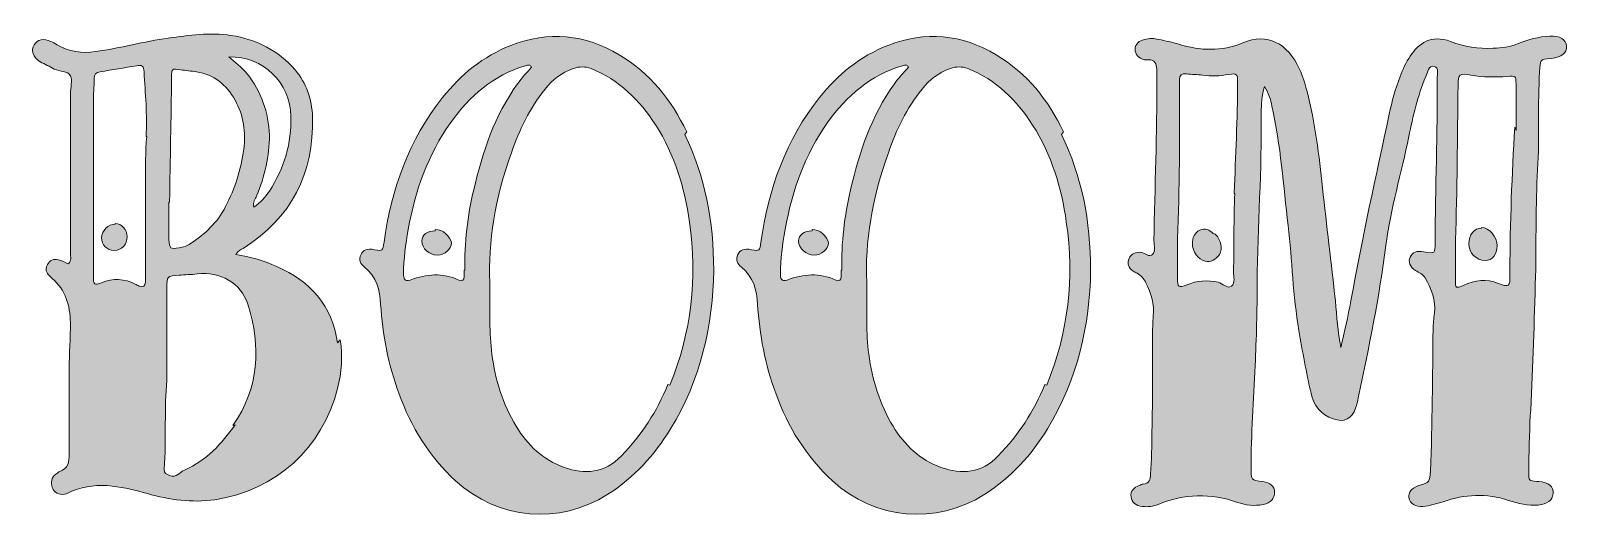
# Model space of a CAD drawing. Header units: inches. Extents: x 194 to 885, y -943 to -142.
# Drawn here: x 194 to 885, y -943 to -721 of the extents above; entities that cross this region are included whole.
import ezdxf

# ---------------------------------------------------------------- set-up
doc = ezdxf.new("R2010")
doc.units = ezdxf.units.IN
doc.header["$MEASUREMENT"] = 0
doc.layers.add('Layer 1', color=7, linetype='Continuous')

# ---------------------------------------------------------------- blocks, each defined once
blk = doc.blocks.new('block 4')
at = {"layer": 'Layer 1', "true_color": 0x2a4f7b}
h = blk.add_hatch(color=167, dxfattribs=at)
h.dxf.hatch_style = 2
edge = h.paths.add_edge_path()
edge.add_spline(control_points=[(333.56, -859.58), (334.77, -866.86), (334.17, -874.13), (332.35, -881.4), (325.68, -908.06), (304.48, -927.45), (277.21, -931.39), (266.91, -932.9), (256.91, -931.39), (246.91, -928.66), (241.76, -927.15), (236.61, -925.93), (231.16, -925.33), (224.8, -924.42), (219.04, -925.33), (213.28, -927.45), (212.07, -928.06), (210.86, -928.66), (209.65, -928.96), (207.22, -929.27), (205.1, -928.36), (204.19, -925.93), (203.29, -923.51), (203.89, -921.39), (205.71, -919.88), (206.31, -919.57), (206.92, -918.97), (207.53, -918.66), (211.47, -917.45), (211.77, -914.42), (211.77, -910.79), (211.77, -898.06), (211.77, -885.34), (211.77, -872.61), (211.77, -865.65), (212.37, -858.68), (212.37, -851.71), (212.07, -844.13), (210.25, -837.16), (204.19, -832.01), (203.59, -831.41), (202.98, -830.8), (202.38, -830.2), (201.16, -828.68), (201.16, -827.17), (202.07, -825.65), (202.98, -823.83), (204.8, -822.93), (206.92, -823.53), (208.44, -823.83), (209.95, -824.74), (211.47, -825.35), (212.98, -823.83), (212.37, -822.02), (212.37, -820.5), (212.37, -796.57), (212.37, -772.63), (212.37, -748.7), (212.37, -745.97), (213.28, -742.94), (212.37, -740.82), (211.16, -738.4), (207.53, -739), (205.1, -737.79), (202.98, -736.58), (200.86, -735.67), (198.74, -734.46), (195.41, -732.34), (194.5, -729.31), (196.01, -726.88), (197.53, -724.46), (200.26, -723.85), (203.59, -725.37), (204.5, -725.67), (205.41, -726.28), (206.31, -726.88), (211.77, -729.91), (217.52, -730.82), (223.58, -729.91), (234.79, -728.4), (245.4, -725.37), (256.3, -723.85), (265.7, -722.64), (275.09, -721.13), (284.48, -722.64), (295.99, -724.46), (305.69, -729.31), (313.26, -738.09), (318.41, -744.15), (320.84, -751.42), (321.14, -759.3), (321.75, -784.75), (311.75, -804.75), (289.93, -818.38), (289.03, -818.99), (287.81, -819.29), (286.6, -821.11), (293.27, -822.32), (299.33, -823.83), (305.08, -826.56), (320.23, -833.23), (329.93, -844.13), (332.35, -860.8), (332.35, -860.8), (333.56, -859.58), (333.56, -859.58)], knot_values=[0, 0, 0, 0, 1, 1, 1, 2, 2, 2, 3, 3, 3, 4, 4, 4, 5, 5, 5, 6, 6, 6, 7, 7, 7, 8, 8, 8, 9, 9, 9, 10, 10, 10, 11, 11, 11, 12, 12, 12, 13, 13, 13, 14, 14, 14, 15, 15, 15, 16, 16, 16, 17, 17, 17, 18, 18, 18, 19, 19, 19, 20, 20, 20, 21, 21, 21, 22, 22, 22, 23, 23, 23, 24, 24, 24, 25, 25, 25, 26, 26, 26, 27, 27, 27, 28, 28, 28, 29, 29, 29, 30, 30, 30, 31, 31, 31, 32, 32, 32, 33, 33, 33, 34, 34, 34, 35, 35, 35, 35], degree=3, periodic=1)
edge = h.paths.add_edge_path()
edge.add_spline(control_points=[(246.31, -768.09), (246.91, -758.39), (246, -748.7), (245.4, -739), (245.4, -736.58), (244.49, -735.67), (242.07, -736.28), (236.61, -737.19), (231.16, -738.09), (225.7, -739), (223.89, -739.31), (222.98, -740.22), (222.98, -742.03), (222.98, -745.67), (222.68, -749.31), (222.68, -752.94), (222.68, -765.06), (222.68, -777.18), (222.68, -789.3), (222.68, -800.51), (222.68, -811.72), (222.68, -822.93), (222.68, -825.65), (222.68, -828.38), (222.68, -831.11), (222.68, -834.74), (222.98, -835.04), (226.31, -833.83), (231.46, -831.71), (236.61, -832.01), (241.46, -834.44), (242.07, -834.74), (242.67, -835.04), (243.28, -835.35), (245.09, -835.95), (246, -835.35), (246, -833.53), (246, -832.32), (246, -831.11), (246, -829.89), (246, -816.26), (246, -802.63), (246, -788.99), (246, -782.02), (246, -775.06), (246.61, -768.09), (246.61, -768.09), (246.31, -768.09), (246.31, -768.09)], knot_values=[0, 0, 0, 0, 1, 1, 1, 2, 2, 2, 3, 3, 3, 4, 4, 4, 5, 5, 5, 6, 6, 6, 7, 7, 7, 8, 8, 8, 9, 9, 9, 10, 10, 10, 11, 11, 11, 12, 12, 12, 13, 13, 13, 14, 14, 14, 15, 15, 15, 16, 16, 16, 16], degree=3, periodic=1)
edge = h.paths.add_edge_path()
edge.add_spline(control_points=[(232.37, -807.17), (235.4, -807.17), (237.82, -809.9), (237.82, -813.23), (237.82, -816.56), (235.4, -819.29), (232.07, -819.29), (228.74, -819.29), (226.31, -816.86), (226.31, -813.53), (226.31, -810.5), (229.34, -807.47), (232.37, -807.47), (232.37, -807.47), (232.37, -807.17), (232.37, -807.17)], knot_values=[0, 0, 0, 0, 1, 1, 1, 2, 2, 2, 3, 3, 3, 4, 4, 4, 5, 5, 5, 5], degree=3, periodic=1)
edge = h.paths.add_edge_path()
edge.add_spline(control_points=[(285.39, -898.06), (297.21, -881.1), (298.11, -862.61), (292.05, -843.53), (289.03, -833.83), (279.63, -828.68), (269.33, -829.89), (266.6, -830.2), (263.88, -830.2), (261.15, -830.5), (255.7, -830.8), (255.7, -830.8), (255.7, -836.25), (255.7, -849.59), (255.7, -862.92), (255.7, -877.76), (254.49, -889.88), (255.4, -903.82), (254.49, -917.75), (254.49, -919.57), (255.4, -919.88), (256.91, -920.48), (259.94, -921.69), (261.46, -918.97), (263.58, -918.06), (273.57, -913.81), (280.24, -906.24), (286.3, -897.76), (286.3, -897.76), (285.39, -898.06), (285.39, -898.06)], knot_values=[0, 0, 0, 0, 1, 1, 1, 2, 2, 2, 3, 3, 3, 4, 4, 4, 5, 5, 5, 6, 6, 6, 7, 7, 7, 8, 8, 8, 9, 9, 9, 10, 10, 10, 10], degree=3, periodic=1)
edge = h.paths.add_edge_path()
edge.add_spline(control_points=[(256.61, -797.78), (256.61, -802.93), (256.61, -808.69), (256.61, -814.44), (256.61, -818.38), (257.52, -818.99), (261.15, -818.08), (262.97, -817.77), (264.79, -817.47), (266.3, -816.26), (272.66, -812.02), (278.42, -806.87), (282.06, -799.6), (286.3, -791.42), (289.03, -782.93), (290.24, -773.84), (291.15, -766.27), (290.24, -758.7), (286.3, -751.73), (282.36, -744.76), (276.91, -740.22), (269.03, -739), (266.6, -738.7), (264.18, -738.4), (261.76, -738.09), (257.82, -737.49), (257.82, -737.49), (257.82, -741.43), (257.52, -759.91), (257.21, -778.39), (256.91, -797.47), (256.91, -797.47), (256.61, -797.78), (256.61, -797.78)], knot_values=[0, 0, 0, 0, 1, 1, 1, 2, 2, 2, 3, 3, 3, 4, 4, 4, 5, 5, 5, 6, 6, 6, 7, 7, 7, 8, 8, 8, 9, 9, 9, 10, 10, 10, 11, 11, 11, 11], degree=3, periodic=1)
edge = h.paths.add_edge_path()
edge.add_spline(control_points=[(283.57, -732.34), (286.3, -734.76), (289.33, -736.88), (291.75, -739.91), (298.11, -748.09), (301.45, -757.18), (301.75, -767.48), (301.75, -776.87), (299.63, -785.96), (295.99, -794.75), (295.39, -796.26), (294.18, -797.47), (294.78, -799.9), (297.81, -797.78), (299.93, -795.36), (301.75, -792.63), (308.42, -782.33), (311.75, -771.12), (311.44, -759), (311.14, -743.85), (299.02, -732.03), (283.57, -732.34)], knot_values=[0, 0, 0, 0, 1, 1, 1, 2, 2, 2, 3, 3, 3, 4, 4, 4, 5, 5, 5, 6, 6, 6, 7, 7, 7, 7], degree=3, periodic=1)
h = blk.add_hatch(color=167, dxfattribs=at)
h.dxf.hatch_style = 2
edge = h.paths.add_edge_path()
edge.add_spline(control_points=[(488.38, -767.18), (497.47, -785.96), (501.41, -805.96), (501.41, -828.38), (501.1, -852.62), (495.65, -877.16), (482.02, -899.58), (474.75, -911.39), (465.66, -921.39), (453.84, -928.96), (431.72, -942.9), (404.76, -940.48), (385.37, -922.9), (373.56, -912), (365.37, -898.67), (359.92, -883.52), (355.07, -870.49), (352.65, -857.16), (351.74, -843.53), (351.44, -837.16), (349.92, -831.11), (344.47, -826.87), (342.65, -825.35), (341.74, -823.53), (342.95, -821.11), (343.86, -818.99), (345.68, -818.38), (349.01, -818.99), (352.65, -819.59), (352.65, -819.59), (353.25, -815.65), (356.59, -791.72), (364.47, -769.6), (379.61, -750.52), (387.79, -740.22), (397.79, -732.03), (410.21, -727.19), (427.18, -720.52), (443.54, -722.04), (458.99, -731.43), (472.93, -739.61), (482.32, -751.73), (489.29, -765.97), (489.29, -765.97), (488.38, -767.18), (488.38, -767.18)], knot_values=[0, 0, 0, 0, 1, 1, 1, 2, 2, 2, 3, 3, 3, 4, 4, 4, 5, 5, 5, 6, 6, 6, 7, 7, 7, 8, 8, 8, 9, 9, 9, 10, 10, 10, 11, 11, 11, 12, 12, 12, 13, 13, 13, 14, 14, 14, 15, 15, 15, 15], degree=3, periodic=1)
edge = h.paths.add_edge_path()
edge.add_spline(control_points=[(389.61, -828.08), (389.31, -815.96), (390.82, -803.84), (393.55, -792.02), (397.49, -775.06), (402.94, -758.7), (413.24, -744.46), (415.06, -741.73), (417.48, -739.31), (419.6, -736.88), (419.3, -736.58), (419, -736.28), (418.7, -735.97), (418.09, -735.97), (417.48, -735.97), (416.88, -736.28), (402.34, -740.52), (391.73, -749.91), (383.25, -761.73), (372.95, -776.27), (367.19, -792.63), (364.16, -809.9), (362.95, -816.56), (362.04, -823.23), (362.04, -829.89), (362.04, -831.71), (362.34, -833.53), (365.07, -832.62), (372.34, -829.89), (379.61, -829.29), (386.89, -832.62), (388.4, -833.23), (389.31, -832.62), (389.31, -831.11), (389.31, -830.2), (389.31, -829.29), (389.31, -828.38), (389.31, -828.38), (389.61, -828.08), (389.61, -828.08)], knot_values=[0, 0, 0, 0, 1, 1, 1, 2, 2, 2, 3, 3, 3, 4, 4, 4, 5, 5, 5, 6, 6, 6, 7, 7, 7, 8, 8, 8, 9, 9, 9, 10, 10, 10, 11, 11, 11, 12, 12, 12, 13, 13, 13, 13], degree=3, periodic=1)
edge = h.paths.add_edge_path()
edge.add_spline(control_points=[(376.28, -809.9), (379.61, -809.9), (383.25, -812.93), (383.55, -815.96), (383.55, -818.69), (380.52, -821.41), (377.19, -821.41), (373.56, -821.41), (370.22, -818.38), (370.22, -815.05), (370.22, -812.32), (372.64, -810.5), (376.28, -810.5), (376.28, -810.5), (376.28, -809.9), (376.28, -809.9)], knot_values=[0, 0, 0, 0, 1, 1, 1, 2, 2, 2, 3, 3, 3, 4, 4, 4, 5, 5, 5, 5], degree=3, periodic=1)
edge = h.paths.add_edge_path()
edge.add_spline(control_points=[(481.71, -879.88), (491.41, -856.25), (494.14, -831.71), (490.5, -806.57), (488.38, -791.11), (483.83, -776.27), (475.35, -762.94), (468.08, -751.73), (458.99, -742.64), (446.27, -737.49), (443.54, -736.58), (441.12, -736.58), (438.39, -737.49), (432.94, -739.31), (429, -742.64), (425.66, -746.88), (418.7, -755.36), (414.15, -765.06), (410.52, -775.36), (403.25, -795.36), (399.91, -816.26), (400.82, -833.53), (400.82, -847.16), (400.52, -856.55), (401.73, -865.95), (403.25, -877.46), (406.58, -888.37), (412.64, -898.36), (417.79, -906.85), (424.76, -913.51), (434.15, -916.85), (443.54, -920.18), (452.33, -919.57), (459.9, -911.7), (468.99, -902.3), (475.96, -891.7), (480.81, -879.58), (480.81, -879.58), (481.71, -879.88), (481.71, -879.88)], knot_values=[0, 0, 0, 0, 1, 1, 1, 2, 2, 2, 3, 3, 3, 4, 4, 4, 5, 5, 5, 6, 6, 6, 7, 7, 7, 8, 8, 8, 9, 9, 9, 10, 10, 10, 11, 11, 11, 12, 12, 12, 13, 13, 13, 13], degree=3, periodic=1)
h = blk.add_hatch(color=167, dxfattribs=at)
h.dxf.hatch_style = 2
edge = h.paths.add_edge_path()
edge.add_spline(control_points=[(657.74, -767.18), (666.83, -785.96), (670.77, -805.96), (670.77, -828.38), (670.47, -852.62), (665.01, -877.16), (651.38, -899.58), (644.11, -911.39), (635.02, -921.39), (623.2, -928.96), (601.09, -942.9), (574.12, -940.48), (554.73, -922.9), (542.92, -912), (534.74, -898.67), (529.28, -883.52), (524.44, -870.49), (522.01, -857.16), (521.1, -843.53), (520.8, -837.16), (519.29, -831.11), (513.83, -826.87), (512.01, -825.35), (511.11, -823.53), (512.32, -821.11), (513.23, -818.99), (515.05, -818.38), (518.38, -818.99), (522.01, -819.59), (522.01, -819.59), (522.62, -815.65), (525.95, -791.72), (533.83, -769.6), (548.98, -750.52), (557.16, -740.22), (567.16, -732.03), (579.58, -727.19), (596.54, -720.52), (612.9, -722.04), (628.36, -731.43), (642.29, -739.61), (651.68, -751.73), (658.65, -765.97), (658.65, -765.97), (657.74, -767.18), (657.74, -767.18)], knot_values=[0, 0, 0, 0, 1, 1, 1, 2, 2, 2, 3, 3, 3, 4, 4, 4, 5, 5, 5, 6, 6, 6, 7, 7, 7, 8, 8, 8, 9, 9, 9, 10, 10, 10, 11, 11, 11, 12, 12, 12, 13, 13, 13, 14, 14, 14, 15, 15, 15, 15], degree=3, periodic=1)
edge = h.paths.add_edge_path()
edge.add_spline(control_points=[(558.98, -828.08), (558.67, -815.96), (560.19, -803.84), (562.91, -792.02), (566.85, -775.06), (572.31, -758.7), (582.61, -744.46), (584.42, -741.73), (586.85, -739.31), (588.97, -736.88), (588.67, -736.58), (588.36, -736.28), (588.06, -735.97), (587.45, -735.97), (586.85, -735.97), (586.24, -736.28), (571.7, -740.52), (561.1, -749.91), (552.61, -761.73), (542.31, -776.27), (536.56, -792.63), (533.53, -809.9), (532.31, -816.56), (531.4, -823.23), (531.4, -829.89), (531.4, -831.71), (531.71, -833.53), (534.44, -832.62), (541.71, -829.89), (548.98, -829.29), (556.25, -832.62), (557.76, -833.23), (558.67, -832.62), (558.67, -831.11), (558.67, -830.2), (558.67, -829.29), (558.67, -828.38), (558.67, -828.38), (558.98, -828.08), (558.98, -828.08)], knot_values=[0, 0, 0, 0, 1, 1, 1, 2, 2, 2, 3, 3, 3, 4, 4, 4, 5, 5, 5, 6, 6, 6, 7, 7, 7, 8, 8, 8, 9, 9, 9, 10, 10, 10, 11, 11, 11, 12, 12, 12, 13, 13, 13, 13], degree=3, periodic=1)
edge = h.paths.add_edge_path()
edge.add_spline(control_points=[(545.65, -809.9), (548.98, -809.9), (552.61, -812.93), (552.92, -815.96), (552.92, -818.69), (549.89, -821.41), (546.55, -821.41), (542.92, -821.41), (539.58, -818.38), (539.58, -815.05), (539.58, -812.32), (542.01, -810.5), (545.65, -810.5), (545.65, -810.5), (545.65, -809.9), (545.65, -809.9)], knot_values=[0, 0, 0, 0, 1, 1, 1, 2, 2, 2, 3, 3, 3, 4, 4, 4, 5, 5, 5, 5], degree=3, periodic=1)
edge = h.paths.add_edge_path()
edge.add_spline(control_points=[(651.08, -879.88), (660.77, -856.25), (663.5, -831.71), (659.86, -806.57), (657.74, -791.11), (653.2, -776.27), (644.72, -762.94), (637.44, -751.73), (628.36, -742.64), (615.63, -737.49), (612.9, -736.58), (610.48, -736.58), (607.75, -737.49), (602.3, -739.31), (598.36, -742.64), (595.03, -746.88), (588.06, -755.36), (583.51, -765.06), (579.88, -775.36), (572.61, -795.36), (569.28, -816.26), (570.19, -833.53), (570.19, -847.16), (569.88, -856.55), (571.09, -865.95), (572.61, -877.46), (575.94, -888.37), (582, -898.36), (587.15, -906.85), (594.12, -913.51), (603.51, -916.85), (612.9, -920.18), (621.69, -919.57), (629.26, -911.7), (638.35, -902.3), (645.32, -891.7), (650.17, -879.58), (650.17, -879.58), (651.08, -879.88), (651.08, -879.88)], knot_values=[0, 0, 0, 0, 1, 1, 1, 2, 2, 2, 3, 3, 3, 4, 4, 4, 5, 5, 5, 6, 6, 6, 7, 7, 7, 8, 8, 8, 9, 9, 9, 10, 10, 10, 11, 11, 11, 12, 12, 12, 13, 13, 13, 13], degree=3, periodic=1)
h = blk.add_hatch(color=167, dxfattribs=at)
h.dxf.hatch_style = 2
edge = h.paths.add_edge_path()
edge.add_spline(control_points=[(868.31, -893.52), (868.01, -902), (867.7, -910.48), (867.7, -918.97), (867.7, -922.9), (867.7, -922.9), (871.34, -923.21), (871.64, -923.21), (871.95, -923.21), (872.25, -923.21), (876.49, -923.51), (878.91, -925.63), (878.61, -928.66), (878.31, -931.69), (875.88, -933.51), (871.95, -933.81), (867.4, -934.11), (862.86, -933.2), (858.61, -931.69), (848.62, -928.36), (838.92, -928.96), (829.23, -932.3), (826.2, -933.2), (823.17, -934.11), (820.14, -934.42), (816.81, -934.72), (814.38, -933.2), (813.78, -930.48), (813.47, -928.06), (814.99, -926.24), (818.32, -925.03), (823.17, -923.51), (823.17, -923.51), (823.47, -918.36), (824.38, -897.15), (824.38, -875.94), (824.68, -854.74), (824.68, -852.31), (824.99, -849.89), (825.29, -847.47), (825.9, -841.71), (824.08, -836.56), (821.05, -831.71), (820.14, -829.89), (818.32, -829.29), (816.81, -828.38), (814.08, -826.56), (813.47, -824.44), (814.38, -822.32), (815.29, -820.2), (817.41, -819.29), (820.44, -819.9), (825.59, -820.8), (825.59, -820.8), (825.59, -815.65), (825.59, -791.11), (826.8, -766.57), (826.5, -742.03), (826.5, -740.22), (827.41, -737.19), (825.29, -736.58), (822.56, -735.97), (822.26, -739.31), (821.35, -741.13), (817.72, -749.91), (815.59, -759), (813.78, -768.09), (810.44, -784.45), (805.6, -800.51), (803.47, -817.17), (800.44, -840.19), (795.9, -862.92), (791.05, -885.64), (790.75, -887.15), (790.45, -888.67), (789.84, -890.18), (788.33, -895.03), (784.69, -896.85), (779.84, -895.03), (774.09, -893.21), (771.06, -888.97), (769.84, -883.52), (767.73, -874.13), (765.91, -864.74), (764.39, -855.34), (761.66, -839.59), (761.36, -823.83), (759.55, -808.08), (757.42, -790.2), (756.21, -772.03), (752.27, -754.45), (751.67, -751.42), (750.76, -748.4), (748.94, -745.67), (747.73, -749.61), (747.43, -753.55), (747.43, -757.48), (747.73, -782.93), (745.91, -808.38), (745.61, -833.83), (745.61, -846.25), (745.3, -858.68), (744.7, -871.1), (744.09, -886.55), (742.88, -902), (742.88, -917.45), (742.88, -922.6), (742.88, -922.6), (748.03, -923.21), (751.67, -923.81), (753.48, -925.33), (753.48, -928.06), (753.48, -930.78), (751.67, -932.9), (748.34, -933.51), (744.4, -934.42), (740.46, -933.81), (736.82, -932.6), (724.7, -928.36), (712.89, -928.66), (701.07, -933.51), (698.95, -934.42), (696.53, -934.72), (694.1, -934.42), (691.07, -934.11), (689.26, -932.6), (688.95, -930.17), (688.65, -927.45), (690.17, -925.93), (692.59, -925.03), (693.2, -924.72), (693.8, -924.42), (694.41, -924.42), (697.13, -924.12), (697.74, -922.3), (697.74, -919.88), (698.04, -913.51), (698.35, -907.15), (698.35, -900.79), (698.65, -885.94), (698.65, -871.1), (698.65, -856.25), (698.65, -853.83), (698.65, -851.4), (698.95, -848.98), (699.56, -843.53), (698.04, -838.68), (695.62, -833.83), (694.71, -832.01), (693.5, -830.5), (691.68, -829.59), (691.07, -829.29), (690.47, -828.98), (689.86, -828.68), (687.74, -827.17), (687.13, -825.05), (688.04, -822.93), (688.95, -820.8), (691.07, -819.9), (693.5, -820.2), (695.31, -820.5), (697.13, -822.62), (698.65, -821.11), (700.16, -819.59), (699.25, -817.17), (699.25, -815.05), (699.56, -790.81), (700.77, -766.57), (700.47, -742.34), (700.47, -740.82), (700.47, -739.31), (700.47, -737.79), (700.47, -735.37), (699.56, -733.55), (696.83, -733.55), (696.22, -733.55), (695.62, -733.55), (695.01, -733.55), (692.29, -732.95), (690.77, -731.13), (690.77, -729.01), (690.77, -726.28), (692.59, -725.07), (695.01, -724.46), (697.13, -723.85), (699.25, -723.85), (701.38, -724.46), (704.41, -725.07), (707.43, -725.67), (710.46, -726.58), (720.16, -729.61), (729.55, -729.91), (739.25, -725.98), (750.15, -721.43), (759.24, -725.98), (764.69, -737.79), (766.21, -741.13), (767.12, -744.46), (768.03, -747.79), (771.66, -762.03), (773.48, -776.57), (775, -791.11), (776.81, -808.08), (778.94, -825.05), (780.75, -842.01), (781.36, -848.98), (781.96, -855.95), (783.18, -862.92), (784.69, -855.95), (786.51, -848.98), (787.72, -842.01), (792.87, -813.84), (798.93, -785.96), (804.99, -758.09), (806.2, -752.34), (807.72, -746.58), (809.84, -741.13), (811.05, -737.79), (812.56, -734.76), (814.38, -732.03), (818.02, -726.28), (823.77, -722.04), (832.56, -725.37), (838.62, -727.79), (844.98, -728.7), (851.65, -728.4), (855.58, -728.4), (859.22, -727.79), (862.86, -726.28), (867.4, -724.46), (872.25, -723.25), (877.1, -722.95), (881.64, -722.64), (884.37, -724.46), (884.67, -727.49), (884.97, -730.52), (882.55, -732.34), (877.7, -732.95), (872.55, -733.55), (872.86, -733.55), (872.55, -739), (871.64, -753.55), (872.55, -768.39), (871.64, -782.93), (870.73, -798.99), (871.04, -815.05), (870.73, -831.11), (870.13, -851.1), (869.52, -871.1), (868.61, -891.09), (868.61, -891.09), (868.31, -893.52), (868.31, -893.52)], knot_values=[0, 0, 0, 0, 1, 1, 1, 2, 2, 2, 3, 3, 3, 4, 4, 4, 5, 5, 5, 6, 6, 6, 7, 7, 7, 8, 8, 8, 9, 9, 9, 10, 10, 10, 11, 11, 11, 12, 12, 12, 13, 13, 13, 14, 14, 14, 15, 15, 15, 16, 16, 16, 17, 17, 17, 18, 18, 18, 19, 19, 19, 20, 20, 20, 21, 21, 21, 22, 22, 22, 23, 23, 23, 24, 24, 24, 25, 25, 25, 26, 26, 26, 27, 27, 27, 28, 28, 28, 29, 29, 29, 30, 30, 30, 31, 31, 31, 32, 32, 32, 33, 33, 33, 34, 34, 34, 35, 35, 35, 36, 36, 36, 37, 37, 37, 38, 38, 38, 39, 39, 39, 40, 40, 40, 41, 41, 41, 42, 42, 42, 43, 43, 43, 44, 44, 44, 45, 45, 45, 46, 46, 46, 47, 47, 47, 48, 48, 48, 49, 49, 49, 50, 50, 50, 51, 51, 51, 52, 52, 52, 53, 53, 53, 54, 54, 54, 55, 55, 55, 56, 56, 56, 57, 57, 57, 58, 58, 58, 59, 59, 59, 60, 60, 60, 61, 61, 61, 62, 62, 62, 63, 63, 63, 64, 64, 64, 65, 65, 65, 66, 66, 66, 67, 67, 67, 68, 68, 68, 69, 69, 69, 70, 70, 70, 71, 71, 71, 72, 72, 72, 73, 73, 73, 74, 74, 74, 75, 75, 75, 76, 76, 76, 77, 77, 77, 78, 78, 78, 79, 79, 79, 80, 80, 80, 81, 81, 81, 82, 82, 82, 83, 83, 83, 84, 84, 84, 84], degree=3, periodic=1)
edge = h.paths.add_edge_path()
edge.add_spline(control_points=[(735.31, -793.54), (735.91, -776.87), (736.82, -760.21), (736.82, -743.55), (736.82, -739.91), (736.52, -739.61), (732.88, -740.22), (728.95, -740.82), (725.01, -741.13), (721.07, -740.52), (718.64, -740.22), (716.22, -740.22), (713.8, -739.91), (711.68, -739.61), (710.77, -740.52), (710.77, -742.64), (710.77, -743.24), (710.77, -743.85), (710.77, -744.46), (710.77, -768.09), (710.77, -791.72), (709.86, -814.14), (709.86, -820.8), (709.86, -826.26), (709.86, -831.71), (709.86, -835.95), (710.16, -836.25), (714.1, -834.74), (718.64, -832.92), (723.19, -832.62), (728.04, -833.53), (730.16, -834.14), (732.28, -836.86), (734.09, -835.35), (735.91, -833.83), (735, -831.11), (735, -828.98), (735.31, -817.17), (735, -805.35), (735.61, -793.84), (735.61, -793.84), (735.31, -793.54), (735.31, -793.54)], knot_values=[0, 0, 0, 0, 1, 1, 1, 2, 2, 2, 3, 3, 3, 4, 4, 4, 5, 5, 5, 6, 6, 6, 7, 7, 7, 8, 8, 8, 9, 9, 9, 10, 10, 10, 11, 11, 11, 12, 12, 12, 13, 13, 13, 14, 14, 14, 14], degree=3, periodic=1)
edge = h.paths.add_edge_path()
edge.add_spline(control_points=[(726.82, -812.02), (729.55, -814.75), (730.16, -818.38), (728.64, -821.11), (727.13, -823.53), (724.7, -824.74), (722.28, -824.14), (718.95, -823.23), (716.52, -819.9), (716.52, -816.26), (716.52, -813.53), (717.43, -811.41), (719.86, -810.2), (722.28, -808.99), (724.1, -810.2), (725.91, -811.72), (725.91, -811.72), (726.82, -812.02), (726.82, -812.02)], knot_values=[0, 0, 0, 0, 1, 1, 1, 2, 2, 2, 3, 3, 3, 4, 4, 4, 5, 5, 5, 6, 6, 6, 6], degree=3, periodic=1)
edge = h.paths.add_edge_path()
edge.add_spline(control_points=[(861.95, -765.36), (862.25, -758.39), (861.95, -751.42), (861.95, -744.46), (861.95, -740.82), (861.64, -740.82), (858.01, -741.13), (852.56, -741.43), (847.1, -741.43), (841.65, -740.52), (836.5, -739.61), (835.89, -739.91), (835.89, -745.06), (835.59, -768.69), (835.59, -792.33), (834.68, -814.75), (834.68, -821.71), (834.68, -827.17), (834.68, -832.62), (834.68, -836.25), (834.98, -836.56), (838.32, -835.04), (843.47, -832.62), (848.62, -832.01), (854.07, -834.14), (858.92, -835.95), (859.22, -835.65), (859.22, -830.2), (859.22, -829.59), (859.22, -828.98), (859.22, -828.38), (859.22, -806.87), (860.13, -785.36), (861.34, -763.85), (861.34, -763.85), (861.95, -765.36), (861.95, -765.36)], knot_values=[0, 0, 0, 0, 1, 1, 1, 2, 2, 2, 3, 3, 3, 4, 4, 4, 5, 5, 5, 6, 6, 6, 7, 7, 7, 8, 8, 8, 9, 9, 9, 10, 10, 10, 11, 11, 11, 12, 12, 12, 12], degree=3, periodic=1)
edge = h.paths.add_edge_path()
edge.add_spline(control_points=[(846.5, -808.99), (849.83, -808.99), (853.47, -813.23), (853.47, -817.17), (853.47, -821.11), (851.34, -823.83), (848.01, -823.83), (844.07, -823.83), (840.74, -820.5), (840.74, -816.26), (840.74, -812.32), (843.16, -809.29), (846.5, -809.29), (846.5, -809.29), (846.5, -808.99), (846.5, -808.99)], knot_values=[0, 0, 0, 0, 1, 1, 1, 2, 2, 2, 3, 3, 3, 4, 4, 4, 5, 5, 5, 5], degree=3, periodic=1)
at = {"layer": 'Layer 1', "lineweight": 0}
for points, knots in [([(333.56, -859.58), (334.77, -866.86), (334.17, -874.13), (332.35, -881.4), (325.68, -908.06), (304.48, -927.45), (277.21, -931.39), (266.91, -932.9), (256.91, -931.39), (246.91, -928.66), (241.76, -927.15), (236.61, -925.93), (231.16, -925.33), (224.8, -924.42), (219.04, -925.33), (213.28, -927.45), (212.07, -928.06), (210.86, -928.66), (209.65, -928.96), (207.22, -929.27), (205.1, -928.36), (204.19, -925.93), (203.29, -923.51), (203.89, -921.39), (205.71, -919.88), (206.31, -919.57), (206.92, -918.97), (207.53, -918.66), (211.47, -917.45), (211.77, -914.42), (211.77, -910.79), (211.77, -898.06), (211.77, -885.34), (211.77, -872.61), (211.77, -865.65), (212.37, -858.68), (212.37, -851.71), (212.07, -844.13), (210.25, -837.16), (204.19, -832.01), (203.59, -831.41), (202.98, -830.8), (202.38, -830.2), (201.16, -828.68), (201.16, -827.17), (202.07, -825.65), (202.98, -823.83), (204.8, -822.93), (206.92, -823.53), (208.44, -823.83), (209.95, -824.74), (211.47, -825.35), (212.98, -823.83), (212.37, -822.02), (212.37, -820.5), (212.37, -796.57), (212.37, -772.63), (212.37, -748.7), (212.37, -745.97), (213.28, -742.94), (212.37, -740.82), (211.16, -738.4), (207.53, -739), (205.1, -737.79), (202.98, -736.58), (200.86, -735.67), (198.74, -734.46), (195.41, -732.34), (194.5, -729.31), (196.01, -726.88), (197.53, -724.46), (200.26, -723.85), (203.59, -725.37), (204.5, -725.67), (205.41, -726.28), (206.31, -726.88), (211.77, -729.91), (217.52, -730.82), (223.58, -729.91), (234.79, -728.4), (245.4, -725.37), (256.3, -723.85), (265.7, -722.64), (275.09, -721.13), (284.48, -722.64), (295.99, -724.46), (305.69, -729.31), (313.26, -738.09), (318.41, -744.15), (320.84, -751.42), (321.14, -759.3), (321.75, -784.75), (311.75, -804.75), (289.93, -818.38), (289.03, -818.99), (287.81, -819.29), (286.6, -821.11), (293.27, -822.32), (299.33, -823.83), (305.08, -826.56), (320.23, -833.23), (329.93, -844.13), (332.35, -860.8), (332.35, -860.8), (333.56, -859.58), (333.56, -859.58)], [0, 0, 0, 0, 1, 1, 1, 2, 2, 2, 3, 3, 3, 4, 4, 4, 5, 5, 5, 6, 6, 6, 7, 7, 7, 8, 8, 8, 9, 9, 9, 10, 10, 10, 11, 11, 11, 12, 12, 12, 13, 13, 13, 14, 14, 14, 15, 15, 15, 16, 16, 16, 17, 17, 17, 18, 18, 18, 19, 19, 19, 20, 20, 20, 21, 21, 21, 22, 22, 22, 23, 23, 23, 24, 24, 24, 25, 25, 25, 26, 26, 26, 27, 27, 27, 28, 28, 28, 29, 29, 29, 30, 30, 30, 31, 31, 31, 32, 32, 32, 33, 33, 33, 34, 34, 34, 35, 35, 35, 35]), ([(488.38, -767.18), (497.47, -785.96), (501.41, -805.96), (501.41, -828.38), (501.1, -852.62), (495.65, -877.16), (482.02, -899.58), (474.75, -911.39), (465.66, -921.39), (453.84, -928.96), (431.72, -942.9), (404.76, -940.48), (385.37, -922.9), (373.56, -912), (365.37, -898.67), (359.92, -883.52), (355.07, -870.49), (352.65, -857.16), (351.74, -843.53), (351.44, -837.16), (349.92, -831.11), (344.47, -826.87), (342.65, -825.35), (341.74, -823.53), (342.95, -821.11), (343.86, -818.99), (345.68, -818.38), (349.01, -818.99), (352.65, -819.59), (352.65, -819.59), (353.25, -815.65), (356.59, -791.72), (364.47, -769.6), (379.61, -750.52), (387.79, -740.22), (397.79, -732.03), (410.21, -727.19), (427.18, -720.52), (443.54, -722.04), (458.99, -731.43), (472.93, -739.61), (482.32, -751.73), (489.29, -765.97), (489.29, -765.97), (488.38, -767.18), (488.38, -767.18)], [0, 0, 0, 0, 1, 1, 1, 2, 2, 2, 3, 3, 3, 4, 4, 4, 5, 5, 5, 6, 6, 6, 7, 7, 7, 8, 8, 8, 9, 9, 9, 10, 10, 10, 11, 11, 11, 12, 12, 12, 13, 13, 13, 14, 14, 14, 15, 15, 15, 15]), ([(657.74, -767.18), (666.83, -785.96), (670.77, -805.96), (670.77, -828.38), (670.47, -852.62), (665.01, -877.16), (651.38, -899.58), (644.11, -911.39), (635.02, -921.39), (623.2, -928.96), (601.09, -942.9), (574.12, -940.48), (554.73, -922.9), (542.92, -912), (534.74, -898.67), (529.28, -883.52), (524.44, -870.49), (522.01, -857.16), (521.1, -843.53), (520.8, -837.16), (519.29, -831.11), (513.83, -826.87), (512.01, -825.35), (511.11, -823.53), (512.32, -821.11), (513.23, -818.99), (515.05, -818.38), (518.38, -818.99), (522.01, -819.59), (522.01, -819.59), (522.62, -815.65), (525.95, -791.72), (533.83, -769.6), (548.98, -750.52), (557.16, -740.22), (567.16, -732.03), (579.58, -727.19), (596.54, -720.52), (612.9, -722.04), (628.36, -731.43), (642.29, -739.61), (651.68, -751.73), (658.65, -765.97), (658.65, -765.97), (657.74, -767.18), (657.74, -767.18)], [0, 0, 0, 0, 1, 1, 1, 2, 2, 2, 3, 3, 3, 4, 4, 4, 5, 5, 5, 6, 6, 6, 7, 7, 7, 8, 8, 8, 9, 9, 9, 10, 10, 10, 11, 11, 11, 12, 12, 12, 13, 13, 13, 14, 14, 14, 15, 15, 15, 15]), ([(868.31, -893.52), (868.01, -902), (867.7, -910.48), (867.7, -918.97), (867.7, -922.9), (867.7, -922.9), (871.34, -923.21), (871.64, -923.21), (871.95, -923.21), (872.25, -923.21), (876.49, -923.51), (878.91, -925.63), (878.61, -928.66), (878.31, -931.69), (875.88, -933.51), (871.95, -933.81), (867.4, -934.11), (862.86, -933.2), (858.61, -931.69), (848.62, -928.36), (838.92, -928.96), (829.23, -932.3), (826.2, -933.2), (823.17, -934.11), (820.14, -934.42), (816.81, -934.72), (814.38, -933.2), (813.78, -930.48), (813.47, -928.06), (814.99, -926.24), (818.32, -925.03), (823.17, -923.51), (823.17, -923.51), (823.47, -918.36), (824.38, -897.15), (824.38, -875.94), (824.68, -854.74), (824.68, -852.31), (824.99, -849.89), (825.29, -847.47), (825.9, -841.71), (824.08, -836.56), (821.05, -831.71), (820.14, -829.89), (818.32, -829.29), (816.81, -828.38), (814.08, -826.56), (813.47, -824.44), (814.38, -822.32), (815.29, -820.2), (817.41, -819.29), (820.44, -819.9), (825.59, -820.8), (825.59, -820.8), (825.59, -815.65), (825.59, -791.11), (826.8, -766.57), (826.5, -742.03), (826.5, -740.22), (827.41, -737.19), (825.29, -736.58), (822.56, -735.97), (822.26, -739.31), (821.35, -741.13), (817.72, -749.91), (815.59, -759), (813.78, -768.09), (810.44, -784.45), (805.6, -800.51), (803.47, -817.17), (800.44, -840.19), (795.9, -862.92), (791.05, -885.64), (790.75, -887.15), (790.45, -888.67), (789.84, -890.18), (788.33, -895.03), (784.69, -896.85), (779.84, -895.03), (774.09, -893.21), (771.06, -888.97), (769.84, -883.52), (767.73, -874.13), (765.91, -864.74), (764.39, -855.34), (761.66, -839.59), (761.36, -823.83), (759.55, -808.08), (757.42, -790.2), (756.21, -772.03), (752.27, -754.45), (751.67, -751.42), (750.76, -748.4), (748.94, -745.67), (747.73, -749.61), (747.43, -753.55), (747.43, -757.48), (747.73, -782.93), (745.91, -808.38), (745.61, -833.83), (745.61, -846.25), (745.3, -858.68), (744.7, -871.1), (744.09, -886.55), (742.88, -902), (742.88, -917.45), (742.88, -922.6), (742.88, -922.6), (748.03, -923.21), (751.67, -923.81), (753.48, -925.33), (753.48, -928.06), (753.48, -930.78), (751.67, -932.9), (748.34, -933.51), (744.4, -934.42), (740.46, -933.81), (736.82, -932.6), (724.7, -928.36), (712.89, -928.66), (701.07, -933.51), (698.95, -934.42), (696.53, -934.72), (694.1, -934.42), (691.07, -934.11), (689.26, -932.6), (688.95, -930.17), (688.65, -927.45), (690.17, -925.93), (692.59, -925.03), (693.2, -924.72), (693.8, -924.42), (694.41, -924.42), (697.13, -924.12), (697.74, -922.3), (697.74, -919.88), (698.04, -913.51), (698.35, -907.15), (698.35, -900.79), (698.65, -885.94), (698.65, -871.1), (698.65, -856.25), (698.65, -853.83), (698.65, -851.4), (698.95, -848.98), (699.56, -843.53), (698.04, -838.68), (695.62, -833.83), (694.71, -832.01), (693.5, -830.5), (691.68, -829.59), (691.07, -829.29), (690.47, -828.98), (689.86, -828.68), (687.74, -827.17), (687.13, -825.05), (688.04, -822.93), (688.95, -820.8), (691.07, -819.9), (693.5, -820.2), (695.31, -820.5), (697.13, -822.62), (698.65, -821.11), (700.16, -819.59), (699.25, -817.17), (699.25, -815.05), (699.56, -790.81), (700.77, -766.57), (700.47, -742.34), (700.47, -740.82), (700.47, -739.31), (700.47, -737.79), (700.47, -735.37), (699.56, -733.55), (696.83, -733.55), (696.22, -733.55), (695.62, -733.55), (695.01, -733.55), (692.29, -732.95), (690.77, -731.13), (690.77, -729.01), (690.77, -726.28), (692.59, -725.07), (695.01, -724.46), (697.13, -723.85), (699.25, -723.85), (701.38, -724.46), (704.41, -725.07), (707.43, -725.67), (710.46, -726.58), (720.16, -729.61), (729.55, -729.91), (739.25, -725.98), (750.15, -721.43), (759.24, -725.98), (764.69, -737.79), (766.21, -741.13), (767.12, -744.46), (768.03, -747.79), (771.66, -762.03), (773.48, -776.57), (775, -791.11), (776.81, -808.08), (778.94, -825.05), (780.75, -842.01), (781.36, -848.98), (781.96, -855.95), (783.18, -862.92), (784.69, -855.95), (786.51, -848.98), (787.72, -842.01), (792.87, -813.84), (798.93, -785.96), (804.99, -758.09), (806.2, -752.34), (807.72, -746.58), (809.84, -741.13), (811.05, -737.79), (812.56, -734.76), (814.38, -732.03), (818.02, -726.28), (823.77, -722.04), (832.56, -725.37), (838.62, -727.79), (844.98, -728.7), (851.65, -728.4), (855.58, -728.4), (859.22, -727.79), (862.86, -726.28), (867.4, -724.46), (872.25, -723.25), (877.1, -722.95), (881.64, -722.64), (884.37, -724.46), (884.67, -727.49), (884.97, -730.52), (882.55, -732.34), (877.7, -732.95), (872.55, -733.55), (872.86, -733.55), (872.55, -739), (871.64, -753.55), (872.55, -768.39), (871.64, -782.93), (870.73, -798.99), (871.04, -815.05), (870.73, -831.11), (870.13, -851.1), (869.52, -871.1), (868.61, -891.09), (868.61, -891.09), (868.31, -893.52), (868.31, -893.52)], [0, 0, 0, 0, 1, 1, 1, 2, 2, 2, 3, 3, 3, 4, 4, 4, 5, 5, 5, 6, 6, 6, 7, 7, 7, 8, 8, 8, 9, 9, 9, 10, 10, 10, 11, 11, 11, 12, 12, 12, 13, 13, 13, 14, 14, 14, 15, 15, 15, 16, 16, 16, 17, 17, 17, 18, 18, 18, 19, 19, 19, 20, 20, 20, 21, 21, 21, 22, 22, 22, 23, 23, 23, 24, 24, 24, 25, 25, 25, 26, 26, 26, 27, 27, 27, 28, 28, 28, 29, 29, 29, 30, 30, 30, 31, 31, 31, 32, 32, 32, 33, 33, 33, 34, 34, 34, 35, 35, 35, 36, 36, 36, 37, 37, 37, 38, 38, 38, 39, 39, 39, 40, 40, 40, 41, 41, 41, 42, 42, 42, 43, 43, 43, 44, 44, 44, 45, 45, 45, 46, 46, 46, 47, 47, 47, 48, 48, 48, 49, 49, 49, 50, 50, 50, 51, 51, 51, 52, 52, 52, 53, 53, 53, 54, 54, 54, 55, 55, 55, 56, 56, 56, 57, 57, 57, 58, 58, 58, 59, 59, 59, 60, 60, 60, 61, 61, 61, 62, 62, 62, 63, 63, 63, 64, 64, 64, 65, 65, 65, 66, 66, 66, 67, 67, 67, 68, 68, 68, 69, 69, 69, 70, 70, 70, 71, 71, 71, 72, 72, 72, 73, 73, 73, 74, 74, 74, 75, 75, 75, 76, 76, 76, 77, 77, 77, 78, 78, 78, 79, 79, 79, 80, 80, 80, 81, 81, 81, 82, 82, 82, 83, 83, 83, 84, 84, 84, 84]), ([(246.31, -768.09), (246.91, -758.39), (246, -748.7), (245.4, -739), (245.4, -736.58), (244.49, -735.67), (242.07, -736.28), (236.61, -737.19), (231.16, -738.09), (225.7, -739), (223.89, -739.31), (222.98, -740.22), (222.98, -742.03), (222.98, -745.67), (222.68, -749.31), (222.68, -752.94), (222.68, -765.06), (222.68, -777.18), (222.68, -789.3), (222.68, -800.51), (222.68, -811.72), (222.68, -822.93), (222.68, -825.65), (222.68, -828.38), (222.68, -831.11), (222.68, -834.74), (222.98, -835.04), (226.31, -833.83), (231.46, -831.71), (236.61, -832.01), (241.46, -834.44), (242.07, -834.74), (242.67, -835.04), (243.28, -835.35), (245.09, -835.95), (246, -835.35), (246, -833.53), (246, -832.32), (246, -831.11), (246, -829.89), (246, -816.26), (246, -802.63), (246, -788.99), (246, -782.02), (246, -775.06), (246.61, -768.09), (246.61, -768.09), (246.31, -768.09), (246.31, -768.09)], [0, 0, 0, 0, 1, 1, 1, 2, 2, 2, 3, 3, 3, 4, 4, 4, 5, 5, 5, 6, 6, 6, 7, 7, 7, 8, 8, 8, 9, 9, 9, 10, 10, 10, 11, 11, 11, 12, 12, 12, 13, 13, 13, 14, 14, 14, 15, 15, 15, 16, 16, 16, 16]), ([(256.61, -797.78), (256.61, -802.93), (256.61, -808.69), (256.61, -814.44), (256.61, -818.38), (257.52, -818.99), (261.15, -818.08), (262.97, -817.77), (264.79, -817.47), (266.3, -816.26), (272.66, -812.02), (278.42, -806.87), (282.06, -799.6), (286.3, -791.42), (289.03, -782.93), (290.24, -773.84), (291.15, -766.27), (290.24, -758.7), (286.3, -751.73), (282.36, -744.76), (276.91, -740.22), (269.03, -739), (266.6, -738.7), (264.18, -738.4), (261.76, -738.09), (257.82, -737.49), (257.82, -737.49), (257.82, -741.43), (257.52, -759.91), (257.21, -778.39), (256.91, -797.47), (256.91, -797.47), (256.61, -797.78), (256.61, -797.78)], [0, 0, 0, 0, 1, 1, 1, 2, 2, 2, 3, 3, 3, 4, 4, 4, 5, 5, 5, 6, 6, 6, 7, 7, 7, 8, 8, 8, 9, 9, 9, 10, 10, 10, 11, 11, 11, 11]), ([(283.57, -732.34), (286.3, -734.76), (289.33, -736.88), (291.75, -739.91), (298.11, -748.09), (301.45, -757.18), (301.75, -767.48), (301.75, -776.87), (299.63, -785.96), (295.99, -794.75), (295.39, -796.26), (294.18, -797.47), (294.78, -799.9), (297.81, -797.78), (299.93, -795.36), (301.75, -792.63), (308.42, -782.33), (311.75, -771.12), (311.44, -759), (311.14, -743.85), (299.02, -732.03), (283.57, -732.34)], [0, 0, 0, 0, 1, 1, 1, 2, 2, 2, 3, 3, 3, 4, 4, 4, 5, 5, 5, 6, 6, 6, 7, 7, 7, 7]), ([(389.61, -828.08), (389.31, -815.96), (390.82, -803.84), (393.55, -792.02), (397.49, -775.06), (402.94, -758.7), (413.24, -744.46), (415.06, -741.73), (417.48, -739.31), (419.6, -736.88), (419.3, -736.58), (419, -736.28), (418.7, -735.97), (418.09, -735.97), (417.48, -735.97), (416.88, -736.28), (402.34, -740.52), (391.73, -749.91), (383.25, -761.73), (372.95, -776.27), (367.19, -792.63), (364.16, -809.9), (362.95, -816.56), (362.04, -823.23), (362.04, -829.89), (362.04, -831.71), (362.34, -833.53), (365.07, -832.62), (372.34, -829.89), (379.61, -829.29), (386.89, -832.62), (388.4, -833.23), (389.31, -832.62), (389.31, -831.11), (389.31, -830.2), (389.31, -829.29), (389.31, -828.38), (389.31, -828.38), (389.61, -828.08), (389.61, -828.08)], [0, 0, 0, 0, 1, 1, 1, 2, 2, 2, 3, 3, 3, 4, 4, 4, 5, 5, 5, 6, 6, 6, 7, 7, 7, 8, 8, 8, 9, 9, 9, 10, 10, 10, 11, 11, 11, 12, 12, 12, 13, 13, 13, 13]), ([(481.71, -879.88), (491.41, -856.25), (494.14, -831.71), (490.5, -806.57), (488.38, -791.11), (483.83, -776.27), (475.35, -762.94), (468.08, -751.73), (458.99, -742.64), (446.27, -737.49), (443.54, -736.58), (441.12, -736.58), (438.39, -737.49), (432.94, -739.31), (429, -742.64), (425.66, -746.88), (418.7, -755.36), (414.15, -765.06), (410.52, -775.36), (403.25, -795.36), (399.91, -816.26), (400.82, -833.53), (400.82, -847.16), (400.52, -856.55), (401.73, -865.95), (403.25, -877.46), (406.58, -888.37), (412.64, -898.36), (417.79, -906.85), (424.76, -913.51), (434.15, -916.85), (443.54, -920.18), (452.33, -919.57), (459.9, -911.7), (468.99, -902.3), (475.96, -891.7), (480.81, -879.58), (480.81, -879.58), (481.71, -879.88), (481.71, -879.88)], [0, 0, 0, 0, 1, 1, 1, 2, 2, 2, 3, 3, 3, 4, 4, 4, 5, 5, 5, 6, 6, 6, 7, 7, 7, 8, 8, 8, 9, 9, 9, 10, 10, 10, 11, 11, 11, 12, 12, 12, 13, 13, 13, 13]), ([(558.98, -828.08), (558.67, -815.96), (560.19, -803.84), (562.91, -792.02), (566.85, -775.06), (572.31, -758.7), (582.61, -744.46), (584.42, -741.73), (586.85, -739.31), (588.97, -736.88), (588.67, -736.58), (588.36, -736.28), (588.06, -735.97), (587.45, -735.97), (586.85, -735.97), (586.24, -736.28), (571.7, -740.52), (561.1, -749.91), (552.61, -761.73), (542.31, -776.27), (536.56, -792.63), (533.53, -809.9), (532.31, -816.56), (531.4, -823.23), (531.4, -829.89), (531.4, -831.71), (531.71, -833.53), (534.44, -832.62), (541.71, -829.89), (548.98, -829.29), (556.25, -832.62), (557.76, -833.23), (558.67, -832.62), (558.67, -831.11), (558.67, -830.2), (558.67, -829.29), (558.67, -828.38), (558.67, -828.38), (558.98, -828.08), (558.98, -828.08)], [0, 0, 0, 0, 1, 1, 1, 2, 2, 2, 3, 3, 3, 4, 4, 4, 5, 5, 5, 6, 6, 6, 7, 7, 7, 8, 8, 8, 9, 9, 9, 10, 10, 10, 11, 11, 11, 12, 12, 12, 13, 13, 13, 13]), ([(651.08, -879.88), (660.77, -856.25), (663.5, -831.71), (659.86, -806.57), (657.74, -791.11), (653.2, -776.27), (644.72, -762.94), (637.44, -751.73), (628.36, -742.64), (615.63, -737.49), (612.9, -736.58), (610.48, -736.58), (607.75, -737.49), (602.3, -739.31), (598.36, -742.64), (595.03, -746.88), (588.06, -755.36), (583.51, -765.06), (579.88, -775.36), (572.61, -795.36), (569.28, -816.26), (570.19, -833.53), (570.19, -847.16), (569.88, -856.55), (571.09, -865.95), (572.61, -877.46), (575.94, -888.37), (582, -898.36), (587.15, -906.85), (594.12, -913.51), (603.51, -916.85), (612.9, -920.18), (621.69, -919.57), (629.26, -911.7), (638.35, -902.3), (645.32, -891.7), (650.17, -879.58), (650.17, -879.58), (651.08, -879.88), (651.08, -879.88)], [0, 0, 0, 0, 1, 1, 1, 2, 2, 2, 3, 3, 3, 4, 4, 4, 5, 5, 5, 6, 6, 6, 7, 7, 7, 8, 8, 8, 9, 9, 9, 10, 10, 10, 11, 11, 11, 12, 12, 12, 13, 13, 13, 13]), ([(735.31, -793.54), (735.91, -776.87), (736.82, -760.21), (736.82, -743.55), (736.82, -739.91), (736.52, -739.61), (732.88, -740.22), (728.95, -740.82), (725.01, -741.13), (721.07, -740.52), (718.64, -740.22), (716.22, -740.22), (713.8, -739.91), (711.68, -739.61), (710.77, -740.52), (710.77, -742.64), (710.77, -743.24), (710.77, -743.85), (710.77, -744.46), (710.77, -768.09), (710.77, -791.72), (709.86, -814.14), (709.86, -820.8), (709.86, -826.26), (709.86, -831.71), (709.86, -835.95), (710.16, -836.25), (714.1, -834.74), (718.64, -832.92), (723.19, -832.62), (728.04, -833.53), (730.16, -834.14), (732.28, -836.86), (734.09, -835.35), (735.91, -833.83), (735, -831.11), (735, -828.98), (735.31, -817.17), (735, -805.35), (735.61, -793.84), (735.61, -793.84), (735.31, -793.54), (735.31, -793.54)], [0, 0, 0, 0, 1, 1, 1, 2, 2, 2, 3, 3, 3, 4, 4, 4, 5, 5, 5, 6, 6, 6, 7, 7, 7, 8, 8, 8, 9, 9, 9, 10, 10, 10, 11, 11, 11, 12, 12, 12, 13, 13, 13, 14, 14, 14, 14]), ([(861.95, -765.36), (862.25, -758.39), (861.95, -751.42), (861.95, -744.46), (861.95, -740.82), (861.64, -740.82), (858.01, -741.13), (852.56, -741.43), (847.1, -741.43), (841.65, -740.52), (836.5, -739.61), (835.89, -739.91), (835.89, -745.06), (835.59, -768.69), (835.59, -792.33), (834.68, -814.75), (834.68, -821.71), (834.68, -827.17), (834.68, -832.62), (834.68, -836.25), (834.98, -836.56), (838.32, -835.04), (843.47, -832.62), (848.62, -832.01), (854.07, -834.14), (858.92, -835.95), (859.22, -835.65), (859.22, -830.2), (859.22, -829.59), (859.22, -828.98), (859.22, -828.38), (859.22, -806.87), (860.13, -785.36), (861.34, -763.85), (861.34, -763.85), (861.95, -765.36), (861.95, -765.36)], [0, 0, 0, 0, 1, 1, 1, 2, 2, 2, 3, 3, 3, 4, 4, 4, 5, 5, 5, 6, 6, 6, 7, 7, 7, 8, 8, 8, 9, 9, 9, 10, 10, 10, 11, 11, 11, 12, 12, 12, 12]), ([(232.37, -807.17), (235.4, -807.17), (237.82, -809.9), (237.82, -813.23), (237.82, -816.56), (235.4, -819.29), (232.07, -819.29), (228.74, -819.29), (226.31, -816.86), (226.31, -813.53), (226.31, -810.5), (229.34, -807.47), (232.37, -807.47), (232.37, -807.47), (232.37, -807.17), (232.37, -807.17)], [0, 0, 0, 0, 1, 1, 1, 2, 2, 2, 3, 3, 3, 4, 4, 4, 5, 5, 5, 5]), ([(376.28, -809.9), (379.61, -809.9), (383.25, -812.93), (383.55, -815.96), (383.55, -818.69), (380.52, -821.41), (377.19, -821.41), (373.56, -821.41), (370.22, -818.38), (370.22, -815.05), (370.22, -812.32), (372.64, -810.5), (376.28, -810.5), (376.28, -810.5), (376.28, -809.9), (376.28, -809.9)], [0, 0, 0, 0, 1, 1, 1, 2, 2, 2, 3, 3, 3, 4, 4, 4, 5, 5, 5, 5]), ([(545.65, -809.9), (548.98, -809.9), (552.61, -812.93), (552.92, -815.96), (552.92, -818.69), (549.89, -821.41), (546.55, -821.41), (542.92, -821.41), (539.58, -818.38), (539.58, -815.05), (539.58, -812.32), (542.01, -810.5), (545.65, -810.5), (545.65, -810.5), (545.65, -809.9), (545.65, -809.9)], [0, 0, 0, 0, 1, 1, 1, 2, 2, 2, 3, 3, 3, 4, 4, 4, 5, 5, 5, 5]), ([(726.82, -812.02), (729.55, -814.75), (730.16, -818.38), (728.64, -821.11), (727.13, -823.53), (724.7, -824.74), (722.28, -824.14), (718.95, -823.23), (716.52, -819.9), (716.52, -816.26), (716.52, -813.53), (717.43, -811.41), (719.86, -810.2), (722.28, -808.99), (724.1, -810.2), (725.91, -811.72), (725.91, -811.72), (726.82, -812.02), (726.82, -812.02)], [0, 0, 0, 0, 1, 1, 1, 2, 2, 2, 3, 3, 3, 4, 4, 4, 5, 5, 5, 6, 6, 6, 6]), ([(846.5, -808.99), (849.83, -808.99), (853.47, -813.23), (853.47, -817.17), (853.47, -821.11), (851.34, -823.83), (848.01, -823.83), (844.07, -823.83), (840.74, -820.5), (840.74, -816.26), (840.74, -812.32), (843.16, -809.29), (846.5, -809.29), (846.5, -809.29), (846.5, -808.99), (846.5, -808.99)], [0, 0, 0, 0, 1, 1, 1, 2, 2, 2, 3, 3, 3, 4, 4, 4, 5, 5, 5, 5]), ([(285.39, -898.06), (297.21, -881.1), (298.11, -862.61), (292.05, -843.53), (289.03, -833.83), (279.63, -828.68), (269.33, -829.89), (266.6, -830.2), (263.88, -830.2), (261.15, -830.5), (255.7, -830.8), (255.7, -830.8), (255.7, -836.25), (255.7, -849.59), (255.7, -862.92), (255.7, -877.76), (254.49, -889.88), (255.4, -903.82), (254.49, -917.75), (254.49, -919.57), (255.4, -919.88), (256.91, -920.48), (259.94, -921.69), (261.46, -918.97), (263.58, -918.06), (273.57, -913.81), (280.24, -906.24), (286.3, -897.76), (286.3, -897.76), (285.39, -898.06), (285.39, -898.06)], [0, 0, 0, 0, 1, 1, 1, 2, 2, 2, 3, 3, 3, 4, 4, 4, 5, 5, 5, 6, 6, 6, 7, 7, 7, 8, 8, 8, 9, 9, 9, 10, 10, 10, 10])]:
    blk.add_open_spline(points, degree=3, knots=knots, dxfattribs=at)
blk = doc.blocks.new('block 2')
at = {"layer": 'Layer 1'}
blk.add_blockref('block 4', (0, 0), dxfattribs=at)

msp = doc.modelspace()

# ---------------------------------------------------------------- block references
at = {"layer": 'Layer 1'}
msp.add_blockref('block 2', (0, 0), dxfattribs=at)

doc.saveas('drawing.dxf')
